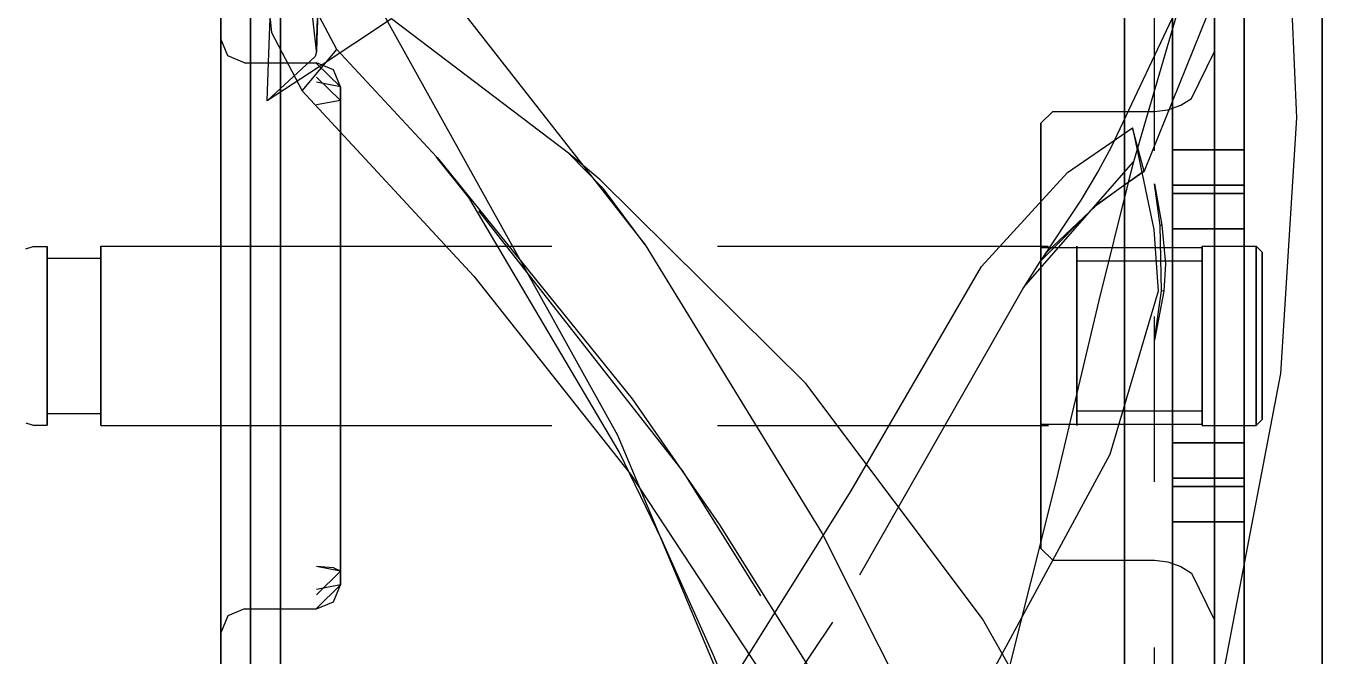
# Model space of a CAD drawing. Header units: metres. Extents: x 6 to 410, y 10 to 287.
# Drawn here: x 30.4 to 42.15, y 213.9 to 219.61 of the extents above; entities that cross this region are included whole.
import ezdxf

# ---------------------------------------------------------------- set-up
doc = ezdxf.new("R2010")
doc.units = ezdxf.units.M
doc.linetypes.add('CENTER2', pattern=[12.5, 8, -1.5, 1.5, -1.5])
doc.linetypes.add('DASHED', pattern=[4.5, 3, -1.5])
doc.layers.add('HIDDEN', color=9, linetype='DASHED')
doc.layers.add('VISIBLE', color=3, linetype='Continuous')

msp = doc.modelspace()

# ---------------------------------------------------------------- linework, layer by layer
at = {"layer": 'CENTER2', "color": 3, "linetype": 'CENTER2'}
msp.add_line((40.628, 193.474), (40.628, 262.895), dxfattribs=at)
at = {"layer": 'HIDDEN'}
for p, q in [((33.036, 219.378), (32.41, 224.974)), ((40.536, 218.291), (41.52, 220.728)), ((32.169, 219.354), (32.169, 219.478)), ((32.169, 219.478), (32.169, 219.354)), ((32.386, 219.271), (33.036, 219.271)), ((32.386, 219.271), (33.036, 219.271)), ((33.253, 218.93), (33.253, 219.054)), ((33.253, 219.054), (33.253, 218.93)), ((39.706, 218.831), (40.628, 218.831)), ((40.79, 218.483), (40.79, 218.088)), ((40.79, 218.088), (40.79, 218.483)), ((41.441, 218.483), (40.79, 218.483)), ((40.79, 218.483), (41.441, 218.483)), ((41.441, 218.088), (41.441, 218.483)), ((41.441, 218.483), (41.441, 218.088)), ((39.441, 217.237), (40.438, 218.375)), ((40.79, 217.767), (40.79, 218.163)), ((40.79, 218.163), (40.79, 217.767)), ((40.79, 218.163), (41.441, 218.163)), ((41.441, 218.163), (40.79, 218.163)), ((41.441, 218.163), (41.441, 217.767)), ((41.441, 217.767), (41.441, 218.163)), ((40.79, 218.088), (41.441, 218.088)), ((41.441, 218.088), (40.79, 218.088)), ((41.441, 217.767), (40.79, 217.767)), ((40.79, 217.767), (41.441, 217.767)), ((32.169, 217.611), (39.923, 217.611)), ((39.597, 217.598), (41.061, 217.598)), ((41.061, 217.61), (41.549, 217.61)), ((41.549, 217.61), (41.604, 217.555)), ((39.923, 217.476), (41.061, 217.476)), ((39.923, 216.12), (41.061, 216.12)), ((41.549, 215.986), (41.604, 216.041)), ((32.169, 215.985), (39.923, 215.985)), ((39.597, 215.998), (41.061, 215.998)), ((41.061, 215.986), (41.549, 215.986)), ((40.79, 215.433), (40.79, 215.829)), ((40.79, 215.829), (40.79, 215.433)), ((40.79, 215.829), (41.441, 215.829)), ((41.441, 215.829), (40.79, 215.829)), ((41.441, 215.829), (41.441, 215.433)), ((41.441, 215.433), (41.441, 215.829)), ((40.79, 215.508), (40.79, 215.113)), ((40.79, 215.113), (40.79, 215.508)), ((41.441, 215.508), (40.79, 215.508)), ((40.79, 215.508), (41.441, 215.508)), ((41.441, 215.113), (41.441, 215.508)), ((41.441, 215.508), (41.441, 215.113)), ((41.441, 215.433), (40.79, 215.433)), ((40.79, 215.433), (41.441, 215.433)), ((40.79, 215.113), (41.441, 215.113)), ((41.441, 215.113), (40.79, 215.113)), ((39.706, 214.765), (40.628, 214.765)), ((33.253, 214.542), (33.253, 214.666)), ((33.253, 214.666), (33.253, 214.542)), ((32.386, 214.325), (33.036, 214.325)), ((32.386, 214.325), (33.036, 214.325)), ((32.169, 214.117), (32.169, 214.241)), ((32.169, 214.241), (32.169, 214.117))]:
    msp.add_line(p, q, dxfattribs=at)
for points in [[(32.169, 203.893), (32.169, 204.216), (32.169, 205.171), (32.169, 206.708), (32.169, 208.752), (32.169, 211.199), (32.169, 213.926), (32.169, 216.798), (32.169, 219.669), (32.169, 222.397), (32.169, 224.844), (32.169, 226.887), (32.169, 228.425), (32.169, 229.379), (32.169, 229.703)], [(32.169, 227.534), (32.169, 227.265), (32.169, 226.471), (32.169, 225.192), (32.169, 223.492), (32.169, 221.456), (32.169, 219.187), (32.169, 216.798), (32.169, 214.409), (32.169, 212.14), (32.169, 210.104), (32.169, 208.404), (32.169, 207.125), (32.169, 206.331), (32.169, 206.062)], [(32.169, 206.062), (32.169, 206.331), (32.169, 207.125), (32.169, 208.404), (32.169, 210.104), (32.169, 212.14), (32.169, 214.409), (32.169, 216.798), (32.169, 219.187), (32.169, 221.456), (32.169, 223.492), (32.169, 225.192), (32.169, 226.471), (32.169, 227.265), (32.169, 227.534)], [(32.711, 216.798), (32.711, 217.988), (32.711, 219.163), (32.711, 220.308), (32.711, 221.409), (32.711, 222.452), (32.711, 223.424), (32.711, 224.313), (32.711, 225.107), (32.711, 225.796), (32.711, 226.373), (32.711, 226.829), (32.711, 227.159), (32.711, 227.359), (32.711, 227.425)], [(32.711, 227.425), (32.711, 227.359), (32.711, 227.159), (32.711, 226.829), (32.711, 226.373), (32.711, 225.796), (32.711, 225.107), (32.711, 224.313), (32.711, 223.424), (32.711, 222.452), (32.711, 221.409), (32.711, 220.308), (32.711, 219.163), (32.711, 217.988), (32.711, 216.798)], [(32.44, 227.263), (32.44, 227), (32.44, 226.226), (32.44, 224.98), (32.44, 223.323), (32.44, 221.338), (32.44, 219.127), (32.44, 216.798), (32.44, 214.469), (32.44, 212.257), (32.44, 210.273), (32.44, 208.616), (32.44, 207.369), (32.44, 206.595), (32.44, 206.333)], [(32.44, 206.333), (32.44, 206.595), (32.44, 207.369), (32.44, 208.616), (32.44, 210.273), (32.44, 212.257), (32.44, 214.469), (32.44, 216.798), (32.44, 219.127), (32.44, 221.338), (32.44, 223.323), (32.44, 224.98), (32.44, 226.226), (32.44, 227), (32.44, 227.263)], [(32.711, 216.798), (32.711, 217.97), (32.711, 219.127), (32.711, 220.254), (32.711, 221.338), (32.711, 222.366), (32.711, 223.323), (32.711, 224.198), (32.711, 224.98), (32.711, 225.659), (32.711, 226.226), (32.711, 226.676), (32.711, 227), (32.711, 227.197), (32.711, 227.263)], [(32.711, 227.263), (32.711, 227.197), (32.711, 227), (32.711, 226.676), (32.711, 226.226), (32.711, 225.659), (32.711, 224.98), (32.711, 224.198), (32.711, 223.323), (32.711, 222.366), (32.711, 221.338), (32.711, 220.254), (32.711, 219.127), (32.711, 217.97), (32.711, 216.798)], [(40.79, 206.333), (40.79, 206.595), (40.79, 207.369), (40.79, 208.616), (40.79, 210.273), (40.79, 212.257), (40.79, 214.469), (40.79, 216.798), (40.79, 219.127), (40.79, 221.338), (40.79, 223.323), (40.79, 224.98), (40.79, 226.226), (40.79, 227), (40.79, 227.263)], [(40.79, 227.263), (40.79, 227), (40.79, 226.226), (40.79, 224.98), (40.79, 223.323), (40.79, 221.338), (40.79, 219.127), (40.79, 216.798), (40.79, 214.469), (40.79, 212.257), (40.79, 210.273), (40.79, 208.616), (40.79, 207.369), (40.79, 206.595), (40.79, 206.333)], [(40.356, 216.798), (40.356, 217.939), (40.356, 219.066), (40.356, 220.165), (40.356, 221.221), (40.356, 222.221), (40.356, 223.154), (40.356, 224.006), (40.356, 224.768), (40.356, 225.429), (40.356, 225.982), (40.356, 226.42), (40.356, 226.736), (40.356, 226.928), (40.356, 226.992)], [(40.356, 226.992), (40.356, 226.928), (40.356, 226.736), (40.356, 226.42), (40.356, 225.982), (40.356, 225.429), (40.356, 224.768), (40.356, 224.006), (40.356, 223.154), (40.356, 222.221), (40.356, 221.221), (40.356, 220.165), (40.356, 219.066), (40.356, 217.939), (40.356, 216.798)], [(40.79, 216.798), (40.79, 217.939), (40.79, 219.066), (40.79, 220.165), (40.79, 221.221), (40.79, 222.221), (40.79, 223.154), (40.79, 224.006), (40.79, 224.768), (40.79, 225.429), (40.79, 225.982), (40.79, 226.42), (40.79, 226.736), (40.79, 226.928), (40.79, 226.992)], [(40.79, 226.992), (40.79, 226.928), (40.79, 226.736), (40.79, 226.42), (40.79, 225.982), (40.79, 225.429), (40.79, 224.768), (40.79, 224.006), (40.79, 223.154), (40.79, 222.221), (40.79, 221.221), (40.79, 220.165), (40.79, 219.066), (40.79, 217.939), (40.79, 216.798)], [(40.356, 216.798), (40.356, 217.793), (40.356, 218.777), (40.356, 219.735), (40.356, 220.656), (40.356, 221.529), (40.356, 222.342), (40.356, 223.086), (40.356, 223.75), (40.356, 224.327), (40.356, 224.81), (40.356, 225.191), (40.356, 225.467), (40.356, 225.634), (40.356, 225.69)], [(40.356, 225.69), (40.356, 225.634), (40.356, 225.467), (40.356, 225.191), (40.356, 224.81), (40.356, 224.327), (40.356, 223.75), (40.356, 223.086), (40.356, 222.342), (40.356, 221.529), (40.356, 220.656), (40.356, 219.735), (40.356, 218.777), (40.356, 217.793), (40.356, 216.798)], [(40.79, 216.798), (40.79, 217.793), (40.79, 218.777), (40.79, 219.735), (40.79, 220.656), (40.79, 221.529), (40.79, 222.342), (40.79, 223.086), (40.79, 223.75), (40.79, 224.327), (40.79, 224.81), (40.79, 225.191), (40.79, 225.467), (40.79, 225.634), (40.79, 225.69)], [(40.79, 225.69), (40.79, 225.634), (40.79, 225.467), (40.79, 225.191), (40.79, 224.81), (40.79, 224.327), (40.79, 223.75), (40.79, 223.086), (40.79, 222.342), (40.79, 221.529), (40.79, 220.656), (40.79, 219.735), (40.79, 218.777), (40.79, 217.793), (40.79, 216.798)], [(40.79, 222.762), (40.79, 222.613), (40.79, 222.172), (40.79, 221.461), (40.79, 220.517), (40.79, 219.386), (40.79, 218.125), (40.79, 216.798), (40.79, 215.471), (40.79, 214.21), (40.79, 213.079), (40.79, 212.135), (40.79, 211.424), (40.79, 210.983), (40.79, 210.833)], [(40.79, 210.833), (40.79, 210.983), (40.79, 211.424), (40.79, 212.135), (40.79, 213.079), (40.79, 214.21), (40.79, 215.471), (40.79, 216.798), (40.79, 218.125), (40.79, 219.386), (40.79, 220.517), (40.79, 221.461), (40.79, 222.172), (40.79, 222.613), (40.79, 222.762)], [(41.17, 210.833), (41.17, 210.983), (41.17, 211.424), (41.17, 212.135), (41.17, 213.079), (41.17, 214.21), (41.17, 215.471), (41.17, 216.798), (41.17, 218.125), (41.17, 219.386), (41.17, 220.517), (41.17, 221.461), (41.17, 222.172), (41.17, 222.613), (41.17, 222.762)], [(41.17, 222.762), (41.17, 222.613), (41.17, 222.172), (41.17, 221.461), (41.17, 220.517), (41.17, 219.386), (41.17, 218.125), (41.17, 216.798), (41.17, 215.471), (41.17, 214.21), (41.17, 213.079), (41.17, 212.135), (41.17, 211.424), (41.17, 210.983), (41.17, 210.833)], [(40.79, 221.048), (40.79, 220.876), (40.79, 220.701), (40.79, 220.525), (40.79, 220.347), (40.79, 220.167), (40.79, 219.985), (40.79, 219.802), (40.79, 219.617), (40.79, 219.431), (40.79, 219.244), (40.79, 219.055), (40.79, 218.866), (40.79, 218.675), (40.79, 218.483)], [(40.79, 218.483), (40.79, 218.675), (40.79, 218.866), (40.79, 219.055), (40.79, 219.244), (40.79, 219.431), (40.79, 219.617), (40.79, 219.802), (40.79, 219.985), (40.79, 220.167), (40.79, 220.347), (40.79, 220.525), (40.79, 220.701), (40.79, 220.876), (40.79, 221.048)], [(41.441, 218.483), (41.441, 218.675), (41.441, 218.866), (41.441, 219.055), (41.441, 219.244), (41.441, 219.431), (41.441, 219.617), (41.441, 219.802), (41.441, 219.985), (41.441, 220.167), (41.441, 220.347), (41.441, 220.525), (41.441, 220.701), (41.441, 220.876), (41.441, 221.048)], [(41.441, 221.048), (41.441, 220.876), (41.441, 220.701), (41.441, 220.525), (41.441, 220.347), (41.441, 220.167), (41.441, 219.985), (41.441, 219.802), (41.441, 219.617), (41.441, 219.431), (41.441, 219.244), (41.441, 219.055), (41.441, 218.866), (41.441, 218.675), (41.441, 218.483)], [(40.79, 218.088), (40.79, 218.224), (40.79, 218.359), (40.79, 218.493), (40.79, 218.627), (40.79, 218.76), (40.79, 218.892), (40.79, 219.023), (40.79, 219.153), (40.79, 219.282), (40.79, 219.41), (40.79, 219.537), (40.79, 219.662), (40.79, 219.787), (40.79, 219.909)], [(40.79, 219.909), (40.79, 219.787), (40.79, 219.662), (40.79, 219.537), (40.79, 219.41), (40.79, 219.282), (40.79, 219.153), (40.79, 219.023), (40.79, 218.892), (40.79, 218.76), (40.79, 218.627), (40.79, 218.493), (40.79, 218.359), (40.79, 218.224), (40.79, 218.088)], [(41.441, 219.909), (41.441, 219.787), (41.441, 219.662), (41.441, 219.537), (41.441, 219.41), (41.441, 219.282), (41.441, 219.153), (41.441, 219.023), (41.441, 218.892), (41.441, 218.76), (41.441, 218.627), (41.441, 218.493), (41.441, 218.359), (41.441, 218.224), (41.441, 218.088)], [(41.441, 218.088), (41.441, 218.224), (41.441, 218.359), (41.441, 218.493), (41.441, 218.627), (41.441, 218.76), (41.441, 218.892), (41.441, 219.023), (41.441, 219.153), (41.441, 219.282), (41.441, 219.41), (41.441, 219.537), (41.441, 219.662), (41.441, 219.787), (41.441, 219.909)], [(40.866, 219.843), (40.236, 218.508), (40.12, 218.296), (39.961, 218.026), (39.589, 217.469)], [(40.866, 219.842), (40.438, 218.375)], [(32.602, 219.273), (32.617, 219.674)], [(33.05, 219.754), (33.036, 219.378)], [(33.037, 219.369), (33.038, 219.416), (33.039, 219.459), (33.04, 219.515), (33.042, 219.566), (33.043, 219.607), (33.045, 219.653), (33.05, 219.75)], [(33.364, 200.027), (35.373, 202.152), (36.907, 204.21), (38.839, 207.511), (40.384, 210.946), (41.248, 213.71), (41.773, 216.458), (41.916, 218.774), (41.875, 219.74)], [(33.715, 219.669), (33.053, 219.227)], [(35.32, 218.454), (33.715, 219.669)], [(32.169, 219.478), (32.169, 219.48), (32.169, 219.481), (32.169, 219.482), (32.169, 219.483), (32.169, 219.484), (32.169, 219.485), (32.169, 219.486), (32.169, 219.486), (32.169, 219.487), (32.169, 219.487), (32.169, 219.488), (32.169, 219.488), (32.169, 219.488), (32.169, 219.488)], [(32.169, 219.488), (32.169, 219.486), (32.169, 219.48), (32.169, 219.469), (32.169, 219.455), (32.169, 219.436), (32.169, 219.414), (32.169, 219.389), (32.169, 219.36), (32.169, 219.328), (32.169, 219.294), (32.169, 219.257), (32.169, 219.218), (32.169, 219.178), (32.169, 219.137)], [(32.169, 219.137), (32.169, 219.178), (32.169, 219.218), (32.169, 219.257), (32.169, 219.294), (32.169, 219.328), (32.169, 219.36), (32.169, 219.389), (32.169, 219.414), (32.169, 219.436), (32.169, 219.455), (32.169, 219.469), (32.169, 219.48), (32.169, 219.486), (32.169, 219.488)], [(32.169, 219.488), (32.169, 219.488), (32.169, 219.488), (32.169, 219.488), (32.169, 219.487), (32.169, 219.487), (32.169, 219.486), (32.169, 219.486), (32.169, 219.485), (32.169, 219.484), (32.169, 219.483), (32.169, 219.482), (32.169, 219.481), (32.169, 219.48), (32.169, 219.478)], [(32.386, 219.271), (32.234, 219.333), (32.169, 219.488)], [(32.386, 219.271), (32.234, 219.333), (32.169, 219.488)], [(32.169, 218.848), (32.169, 218.896), (32.169, 218.944), (32.169, 218.992), (32.169, 219.039), (32.169, 219.085), (32.169, 219.128), (32.169, 219.17), (32.169, 219.208), (32.169, 219.244), (32.169, 219.275), (32.169, 219.302), (32.169, 219.324), (32.169, 219.342), (32.169, 219.354)], [(32.169, 219.354), (32.169, 219.342), (32.169, 219.324), (32.169, 219.302), (32.169, 219.275), (32.169, 219.244), (32.169, 219.208), (32.169, 219.17), (32.169, 219.128), (32.169, 219.085), (32.169, 219.039), (32.169, 218.992), (32.169, 218.944), (32.169, 218.896), (32.169, 218.848)], [(33.024, 219.327), (32.59, 218.927)], [(33.037, 219.371), (33.024, 219.327)], [(33.036, 219.378), (33.037, 219.371)], [(40.628, 218.831), (40.75, 218.845), (40.866, 218.886), (40.963, 218.948), (41.17, 219.373)], [(41.17, 219.367), (41.17, 219.368), (41.17, 219.369), (41.17, 219.37), (41.17, 219.37), (41.17, 219.371), (41.17, 219.371), (41.17, 219.372), (41.17, 219.372), (41.17, 219.373), (41.17, 219.373), (41.17, 219.373), (41.17, 219.373), (41.17, 219.373), (41.17, 219.373)], [(41.17, 219.373), (41.17, 219.312), (41.17, 219.129), (41.17, 218.835), (41.17, 218.443), (41.17, 217.972), (41.17, 217.444), (41.17, 216.886), (41.17, 216.323), (41.17, 215.784), (41.17, 215.292), (41.17, 214.874), (41.17, 214.547), (41.17, 214.328), (41.17, 214.228)], [(41.17, 219.364), (41.17, 219.365), (41.17, 219.365), (41.17, 219.365), (41.17, 219.365), (41.17, 219.365), (41.17, 219.366), (41.17, 219.366), (41.17, 219.366), (41.17, 219.366), (41.17, 219.367), (41.17, 219.367), (41.17, 219.367), (41.17, 219.367), (41.17, 219.367)], [(41.17, 219.367), (41.17, 219.364)], [(41.17, 214.222), (41.17, 214.283), (41.17, 214.464), (41.17, 214.756), (41.17, 215.144), (41.17, 215.611), (41.17, 216.135), (41.17, 216.69), (41.17, 217.25), (41.17, 217.788), (41.17, 218.28), (41.17, 218.701), (41.17, 219.032), (41.17, 219.257), (41.17, 219.364)], [(32.59, 218.927), (32.602, 219.273)], [(33.053, 219.227), (32.59, 218.927)], [(33.253, 219.054), (33.19, 219.208), (33.036, 219.271)], [(33.253, 219.054), (33.19, 219.208), (33.036, 219.271)], [(33.253, 219.054), (33.036, 219.266)], [(33.253, 219.054), (33.036, 219.266)], [(32.169, 219.137), (32.169, 218.806), (32.169, 218.473), (32.169, 218.14), (32.169, 217.805), (32.169, 217.47), (32.169, 217.134), (32.169, 216.798), (32.169, 216.462), (32.169, 216.126), (32.169, 215.791), (32.169, 215.456), (32.169, 215.122), (32.169, 214.79), (32.169, 214.459)], [(32.169, 214.459), (32.169, 214.79), (32.169, 215.122), (32.169, 215.456), (32.169, 215.791), (32.169, 216.126), (32.169, 216.462), (32.169, 216.798), (32.169, 217.134), (32.169, 217.47), (32.169, 217.805), (32.169, 218.14), (32.169, 218.473), (32.169, 218.806), (32.169, 219.137)], [(33.253, 218.93), (33.036, 219.142)], [(33.253, 218.93), (33.036, 219.142)], [(33.253, 219.054), (33.036, 219.095)], [(33.253, 219.054), (33.036, 219.095)], [(33.253, 219.054), (33.253, 218.735), (33.253, 218.414), (33.253, 218.092), (33.253, 217.77), (33.253, 217.446), (33.253, 217.122), (33.253, 216.798), (33.253, 216.474), (33.253, 216.15), (33.253, 215.826), (33.253, 215.503), (33.253, 215.181), (33.253, 214.861), (33.253, 214.542)], [(33.253, 214.542), (33.253, 214.861), (33.253, 215.181), (33.253, 215.503), (33.253, 215.826), (33.253, 216.15), (33.253, 216.474), (33.253, 216.798), (33.253, 217.122), (33.253, 217.446), (33.253, 217.77), (33.253, 218.092), (33.253, 218.414), (33.253, 218.735), (33.253, 219.054)], [(33.253, 218.93), (33.036, 218.889)], [(33.253, 218.93), (33.036, 218.889)], [(33.253, 214.666), (33.253, 214.967), (33.253, 215.27), (33.253, 215.574), (33.253, 215.88), (33.253, 216.185), (33.253, 216.491), (33.253, 216.798), (33.253, 217.104), (33.253, 217.41), (33.253, 217.716), (33.253, 218.021), (33.253, 218.325), (33.253, 218.628), (33.253, 218.93)], [(33.253, 218.93), (33.253, 218.628), (33.253, 218.325), (33.253, 218.021), (33.253, 217.716), (33.253, 217.41), (33.253, 217.104), (33.253, 216.798), (33.253, 216.491), (33.253, 216.185), (33.253, 215.88), (33.253, 215.574), (33.253, 215.27), (33.253, 214.967), (33.253, 214.666)], [(32.169, 214.748), (32.169, 215.038), (32.169, 215.329), (32.169, 215.621), (32.169, 215.915), (32.169, 216.209), (32.169, 216.503), (32.169, 216.798), (32.169, 217.092), (32.169, 217.387), (32.169, 217.681), (32.169, 217.974), (32.169, 218.267), (32.169, 218.558), (32.169, 218.848)], [(32.169, 218.848), (32.169, 218.558), (32.169, 218.267), (32.169, 217.974), (32.169, 217.681), (32.169, 217.387), (32.169, 217.092), (32.169, 216.798), (32.169, 216.503), (32.169, 216.209), (32.169, 215.915), (32.169, 215.621), (32.169, 215.329), (32.169, 215.038), (32.169, 214.748)], [(39.597, 218.723), (39.706, 218.831)], [(39.597, 218.723), (39.597, 218.674), (39.597, 218.532), (39.597, 218.303), (39.597, 217.998), (39.597, 217.633), (39.597, 217.226), (39.597, 216.798), (39.597, 216.37), (39.597, 215.963), (39.597, 215.598), (39.597, 215.293), (39.597, 215.064), (39.597, 214.921), (39.597, 214.873)], [(39.597, 214.873), (39.597, 214.921), (39.597, 215.064), (39.597, 215.293), (39.597, 215.598), (39.597, 215.963), (39.597, 216.37), (39.597, 216.798), (39.597, 217.226), (39.597, 217.633), (39.597, 217.998), (39.597, 218.303), (39.597, 218.532), (39.597, 218.674), (39.597, 218.723)], [(39.84, 218.276), (40.43, 218.682)], [(40.43, 218.682), (40.622, 217.76)], [(40.534, 218.287), (40.43, 218.682)], [(39.441, 210.625), (36.359, 215.569), (34.124, 218.417)], [(34.132, 218.409), (35.896, 216.226), (36.689, 215.085), (37.864, 213.214), (39.429, 210.663)], [(35.606, 218.21), (35.32, 218.454)], [(36.014, 217.622), (35.637, 218.129), (35.32, 218.454)], [(40.438, 218.375), (40.392, 218.199), (40.123, 217.117), (39.737, 215.491), (39.208, 213.386), (37.9, 209.466), (36.372, 205.745), (34.692, 202.613), (33.142, 200.358)], [(39.062, 217.427), (39.84, 218.276)], [(40.534, 218.287), (40.318, 218.134), (40.093, 217.973)], [(40.536, 218.291), (40.094, 217.975)], [(40.536, 218.291), (40.534, 218.287)], [(40.678, 217.796), (40.628, 218.176)], [(40.628, 218.176), (40.694, 217.8)], [(40.79, 218.163), (40.79, 217.969), (40.79, 217.775), (40.79, 217.58), (40.79, 217.385), (40.79, 217.189), (40.79, 216.994), (40.79, 216.798), (40.79, 216.602), (40.79, 216.406), (40.79, 216.211), (40.79, 216.016), (40.79, 215.821), (40.79, 215.627), (40.79, 215.433)], [(40.79, 215.433), (40.79, 215.627), (40.79, 215.821), (40.79, 216.016), (40.79, 216.211), (40.79, 216.406), (40.79, 216.602), (40.79, 216.798), (40.79, 216.994), (40.79, 217.189), (40.79, 217.385), (40.79, 217.58), (40.79, 217.775), (40.79, 217.969), (40.79, 218.163)], [(41.441, 215.433), (41.441, 215.627), (41.441, 215.821), (41.441, 216.016), (41.441, 216.211), (41.441, 216.406), (41.441, 216.602), (41.441, 216.798), (41.441, 216.994), (41.441, 217.189), (41.441, 217.385), (41.441, 217.58), (41.441, 217.775), (41.441, 217.969), (41.441, 218.163)], [(41.441, 218.163), (41.441, 217.969), (41.441, 217.775), (41.441, 217.58), (41.441, 217.385), (41.441, 217.189), (41.441, 216.994), (41.441, 216.798), (41.441, 216.602), (41.441, 216.406), (41.441, 216.211), (41.441, 216.016), (41.441, 215.821), (41.441, 215.627), (41.441, 215.433)], [(39.585, 217.463), (39.657, 217.558), (40.093, 217.973)], [(40.094, 217.975), (39.591, 217.472)], [(40.694, 217.8), (40.678, 217.796)], [(40.692, 217.205), (40.678, 217.796)], [(40.694, 217.8), (40.729, 217.449)], [(40.622, 217.76), (40.662, 217.201)], [(40.79, 215.829), (40.79, 215.966), (40.79, 216.104), (40.79, 216.243), (40.79, 216.381), (40.79, 216.52), (40.79, 216.659), (40.79, 216.798), (40.79, 216.937), (40.79, 217.076), (40.79, 217.215), (40.79, 217.353), (40.79, 217.492), (40.79, 217.63), (40.79, 217.767)], [(40.79, 217.767), (40.79, 217.63), (40.79, 217.492), (40.79, 217.353), (40.79, 217.215), (40.79, 217.076), (40.79, 216.937), (40.79, 216.798), (40.79, 216.659), (40.79, 216.52), (40.79, 216.381), (40.79, 216.243), (40.79, 216.104), (40.79, 215.966), (40.79, 215.829)], [(41.441, 217.767), (41.441, 217.63), (41.441, 217.492), (41.441, 217.353), (41.441, 217.215), (41.441, 217.076), (41.441, 216.937), (41.441, 216.798), (41.441, 216.659), (41.441, 216.52), (41.441, 216.381), (41.441, 216.243), (41.441, 216.104), (41.441, 215.966), (41.441, 215.829)], [(41.441, 215.829), (41.441, 215.966), (41.441, 216.104), (41.441, 216.243), (41.441, 216.381), (41.441, 216.52), (41.441, 216.659), (41.441, 216.798), (41.441, 216.937), (41.441, 217.076), (41.441, 217.215), (41.441, 217.353), (41.441, 217.492), (41.441, 217.63), (41.441, 217.767)], [(30.596, 217.607), (30.596, 217.587), (30.596, 217.527), (30.596, 217.43), (30.596, 217.302), (30.596, 217.149), (30.596, 216.978), (30.596, 216.798), (30.596, 216.618), (30.596, 216.447), (30.596, 216.293), (30.596, 216.165), (30.596, 216.069), (30.596, 216.009), (30.596, 215.989)], [(31.084, 215.985), (31.084, 216.005), (31.084, 216.065), (31.084, 216.162), (31.084, 216.291), (31.084, 216.445), (31.084, 216.617), (31.084, 216.798), (31.084, 216.979), (31.084, 217.151), (31.084, 217.305), (31.084, 217.434), (31.084, 217.531), (31.084, 217.591), (31.084, 217.611)], [(39.597, 217.598), (39.597, 217.578), (39.597, 217.518), (39.597, 217.423), (39.597, 217.297), (39.597, 217.145), (39.597, 216.976), (39.597, 216.798), (39.597, 216.62), (39.597, 216.451), (39.597, 216.299), (39.597, 216.173), (39.597, 216.077), (39.597, 216.018), (39.597, 215.998)], [(39.597, 215.998), (39.597, 216.018), (39.597, 216.077), (39.597, 216.173), (39.597, 216.299), (39.597, 216.451), (39.597, 216.62), (39.597, 216.798), (39.597, 216.976), (39.597, 217.145), (39.597, 217.297), (39.597, 217.423), (39.597, 217.518), (39.597, 217.578), (39.597, 217.598)], [(39.923, 217.611), (39.923, 217.591), (39.923, 217.531), (39.923, 217.434), (39.923, 217.305), (39.923, 217.151), (39.923, 216.979), (39.923, 216.798), (39.923, 216.617), (39.923, 216.445), (39.923, 216.291), (39.923, 216.162), (39.923, 216.065), (39.923, 216.005), (39.923, 215.985)], [(39.923, 215.985), (39.923, 216.005), (39.923, 216.065), (39.923, 216.162), (39.923, 216.291), (39.923, 216.445), (39.923, 216.617), (39.923, 216.798), (39.923, 216.979), (39.923, 217.151), (39.923, 217.305), (39.923, 217.434), (39.923, 217.531), (39.923, 217.591), (39.923, 217.611)], [(41.061, 215.986), (41.061, 216.007), (41.061, 216.067), (41.061, 216.163), (41.061, 216.292), (41.061, 216.446), (41.061, 216.617), (41.061, 216.798), (41.061, 216.978), (41.061, 217.15), (41.061, 217.304), (41.061, 217.432), (41.061, 217.529), (41.061, 217.589), (41.061, 217.61)], [(41.061, 217.61), (41.061, 217.589), (41.061, 217.529), (41.061, 217.432), (41.061, 217.304), (41.061, 217.15), (41.061, 216.978), (41.061, 216.798), (41.061, 216.617), (41.061, 216.446), (41.061, 216.292), (41.061, 216.163), (41.061, 216.067), (41.061, 216.007), (41.061, 215.986)], [(41.061, 215.998), (41.061, 216.018), (41.061, 216.077), (41.061, 216.173), (41.061, 216.299), (41.061, 216.451), (41.061, 216.62), (41.061, 216.798), (41.061, 216.976), (41.061, 217.145), (41.061, 217.297), (41.061, 217.423), (41.061, 217.518), (41.061, 217.578), (41.061, 217.598)], [(41.061, 217.598), (41.061, 217.578), (41.061, 217.518), (41.061, 217.423), (41.061, 217.297), (41.061, 217.145), (41.061, 216.976), (41.061, 216.798), (41.061, 216.62), (41.061, 216.451), (41.061, 216.299), (41.061, 216.173), (41.061, 216.077), (41.061, 216.018), (41.061, 215.998)], [(41.549, 217.61), (41.549, 217.589), (41.549, 217.529), (41.549, 217.432), (41.549, 217.304), (41.549, 217.15), (41.549, 216.978), (41.549, 216.798), (41.549, 216.617), (41.549, 216.446), (41.549, 216.292), (41.549, 216.163), (41.549, 216.067), (41.549, 216.007), (41.549, 215.986)], [(41.549, 215.986), (41.549, 216.007), (41.549, 216.067), (41.549, 216.163), (41.549, 216.292), (41.549, 216.446), (41.549, 216.617), (41.549, 216.798), (41.549, 216.978), (41.549, 217.15), (41.549, 217.304), (41.549, 217.432), (41.549, 217.529), (41.549, 217.589), (41.549, 217.61)], [(30.596, 216.095), (30.596, 216.113), (30.596, 216.165), (30.596, 216.248), (30.596, 216.36), (30.596, 216.493), (30.596, 216.641), (30.596, 216.798), (30.596, 216.954), (30.596, 217.103), (30.596, 217.236), (30.596, 217.347), (30.596, 217.431), (30.596, 217.483), (30.596, 217.501)], [(30.596, 217.501), (30.596, 217.483), (30.596, 217.431), (30.596, 217.347), (30.596, 217.236), (30.596, 217.103), (30.596, 216.954), (30.596, 216.798), (30.596, 216.641), (30.596, 216.493), (30.596, 216.36), (30.596, 216.248), (30.596, 216.165), (30.596, 216.113), (30.596, 216.095)], [(31.084, 217.501), (31.084, 217.483), (31.084, 217.431), (31.084, 217.347), (31.084, 217.236), (31.084, 217.103), (31.084, 216.954), (31.084, 216.798), (31.084, 216.641), (31.084, 216.493), (31.084, 216.36), (31.084, 216.248), (31.084, 216.165), (31.084, 216.113), (31.084, 216.095)], [(31.084, 216.095), (31.084, 216.113), (31.084, 216.165), (31.084, 216.248), (31.084, 216.36), (31.084, 216.493), (31.084, 216.641), (31.084, 216.798), (31.084, 216.954), (31.084, 217.103), (31.084, 217.236), (31.084, 217.347), (31.084, 217.431), (31.084, 217.483), (31.084, 217.501)], [(39.587, 217.466), (39.441, 217.237)], [(39.591, 217.472), (39.587, 217.466)], [(39.923, 217.476), (39.923, 217.459), (39.923, 217.409), (39.923, 217.328), (39.923, 217.22), (39.923, 217.092), (39.923, 216.949), (39.923, 216.798), (39.923, 216.647), (39.923, 216.504), (39.923, 216.375), (39.923, 216.268), (39.923, 216.187), (39.923, 216.137), (39.923, 216.12)], [(39.923, 216.12), (39.923, 216.137), (39.923, 216.187), (39.923, 216.268), (39.923, 216.375), (39.923, 216.504), (39.923, 216.647), (39.923, 216.798), (39.923, 216.949), (39.923, 217.092), (39.923, 217.22), (39.923, 217.328), (39.923, 217.409), (39.923, 217.459), (39.923, 217.476)], [(40.729, 217.449), (40.711, 217.202)], [(41.061, 216.12), (41.061, 216.137), (41.061, 216.187), (41.061, 216.268), (41.061, 216.375), (41.061, 216.504), (41.061, 216.647), (41.061, 216.798), (41.061, 216.949), (41.061, 217.092), (41.061, 217.22), (41.061, 217.328), (41.061, 217.409), (41.061, 217.459), (41.061, 217.476)], [(41.061, 217.476), (41.061, 217.459), (41.061, 217.409), (41.061, 217.328), (41.061, 217.22), (41.061, 217.092), (41.061, 216.949), (41.061, 216.798), (41.061, 216.647), (41.061, 216.504), (41.061, 216.375), (41.061, 216.268), (41.061, 216.187), (41.061, 216.137), (41.061, 216.12)], [(41.604, 216.041), (41.604, 216.06), (41.604, 216.116), (41.604, 216.206), (41.604, 216.326), (41.604, 216.469), (41.604, 216.629), (41.604, 216.798), (41.604, 216.966), (41.604, 217.126), (41.604, 217.27), (41.604, 217.39), (41.604, 217.48), (41.604, 217.536), (41.604, 217.555)], [(41.604, 217.555), (41.604, 217.536), (41.604, 217.48), (41.604, 217.39), (41.604, 217.27), (41.604, 217.126), (41.604, 216.966), (41.604, 216.798), (41.604, 216.629), (41.604, 216.469), (41.604, 216.326), (41.604, 216.206), (41.604, 216.116), (41.604, 216.06), (41.604, 216.041)], [(32.908, 209.283), (34.959, 211.245), (36.644, 213.42), (37.879, 215.393), (39.062, 217.427)], [(39.441, 217.237), (37.711, 214.205), (35.975, 211.623), (34.201, 209.654), (33.222, 208.769)], [(40.662, 217.201), (40.224, 215.723), (39.181, 213.797), (37.777, 211.924), (35.971, 210.238), (33.715, 208.752)], [(40.628, 216.758), (40.692, 217.205)], [(40.711, 217.202), (40.628, 216.758)], [(40.711, 217.202), (40.692, 217.205)], [(32.711, 216.798), (32.711, 215.608), (32.711, 214.433), (32.711, 213.288), (32.711, 212.187), (32.711, 211.144), (32.711, 210.172), (32.711, 209.283), (32.711, 208.489), (32.711, 207.799), (32.711, 207.223), (32.711, 206.767), (32.711, 206.437), (32.711, 206.237), (32.711, 206.17)], [(32.711, 206.17), (32.711, 206.237), (32.711, 206.437), (32.711, 206.767), (32.711, 207.223), (32.711, 207.799), (32.711, 208.489), (32.711, 209.283), (32.711, 210.172), (32.711, 211.144), (32.711, 212.187), (32.711, 213.288), (32.711, 214.433), (32.711, 215.608), (32.711, 216.798)], [(32.711, 216.798), (32.711, 215.626), (32.711, 214.469), (32.711, 213.342), (32.711, 212.257), (32.711, 211.23), (32.711, 210.273), (32.711, 209.398), (32.711, 208.616), (32.711, 207.937), (32.711, 207.369), (32.711, 206.92), (32.711, 206.595), (32.711, 206.399), (32.711, 206.333)], [(32.711, 206.333), (32.711, 206.399), (32.711, 206.595), (32.711, 206.92), (32.711, 207.369), (32.711, 207.937), (32.711, 208.616), (32.711, 209.398), (32.711, 210.273), (32.711, 211.23), (32.711, 212.257), (32.711, 213.342), (32.711, 214.469), (32.711, 215.626), (32.711, 216.798)], [(40.356, 216.798), (40.356, 215.802), (40.356, 214.819), (40.356, 213.861), (40.356, 212.94), (40.356, 212.067), (40.356, 211.253), (40.356, 210.51), (40.356, 209.845), (40.356, 209.268), (40.356, 208.786), (40.356, 208.404), (40.356, 208.128), (40.356, 207.961), (40.356, 207.905)], [(40.356, 207.905), (40.356, 207.961), (40.356, 208.128), (40.356, 208.404), (40.356, 208.786), (40.356, 209.268), (40.356, 209.845), (40.356, 210.51), (40.356, 211.253), (40.356, 212.067), (40.356, 212.94), (40.356, 213.861), (40.356, 214.819), (40.356, 215.802), (40.356, 216.798)], [(40.356, 216.798), (40.356, 215.657), (40.356, 214.53), (40.356, 213.431), (40.356, 212.375), (40.356, 211.374), (40.356, 210.442), (40.356, 209.59), (40.356, 208.828), (40.356, 208.167), (40.356, 207.614), (40.356, 207.176), (40.356, 206.86), (40.356, 206.668), (40.356, 206.604)], [(40.356, 206.604), (40.356, 206.668), (40.356, 206.86), (40.356, 207.176), (40.356, 207.614), (40.356, 208.167), (40.356, 208.828), (40.356, 209.59), (40.356, 210.442), (40.356, 211.374), (40.356, 212.375), (40.356, 213.431), (40.356, 214.53), (40.356, 215.657), (40.356, 216.798)], [(40.79, 216.798), (40.79, 215.657), (40.79, 214.53), (40.79, 213.431), (40.79, 212.375), (40.79, 211.374), (40.79, 210.442), (40.79, 209.59), (40.79, 208.828), (40.79, 208.167), (40.79, 207.614), (40.79, 207.176), (40.79, 206.86), (40.79, 206.668), (40.79, 206.604)], [(40.79, 206.604), (40.79, 206.668), (40.79, 206.86), (40.79, 207.176), (40.79, 207.614), (40.79, 208.167), (40.79, 208.828), (40.79, 209.59), (40.79, 210.442), (40.79, 211.374), (40.79, 212.375), (40.79, 213.431), (40.79, 214.53), (40.79, 215.657), (40.79, 216.798)], [(40.79, 216.798), (40.79, 215.802), (40.79, 214.819), (40.79, 213.861), (40.79, 212.94), (40.79, 212.067), (40.79, 211.253), (40.79, 210.51), (40.79, 209.845), (40.79, 209.268), (40.79, 208.786), (40.79, 208.404), (40.79, 208.128), (40.79, 207.961), (40.79, 207.905)], [(40.79, 207.905), (40.79, 207.961), (40.79, 208.128), (40.79, 208.404), (40.79, 208.786), (40.79, 209.268), (40.79, 209.845), (40.79, 210.51), (40.79, 211.253), (40.79, 212.067), (40.79, 212.94), (40.79, 213.861), (40.79, 214.819), (40.79, 215.802), (40.79, 216.798)], [(35.881, 215.544), (37.693, 212.794), (39.062, 210.639)], [(40.79, 213.686), (40.79, 213.809), (40.79, 213.933), (40.79, 214.059), (40.79, 214.185), (40.79, 214.313), (40.79, 214.442), (40.79, 214.572), (40.79, 214.704), (40.79, 214.836), (40.79, 214.969), (40.79, 215.102), (40.79, 215.237), (40.79, 215.372), (40.79, 215.508)], [(40.79, 215.508), (40.79, 215.372), (40.79, 215.237), (40.79, 215.102), (40.79, 214.969), (40.79, 214.836), (40.79, 214.704), (40.79, 214.572), (40.79, 214.442), (40.79, 214.313), (40.79, 214.185), (40.79, 214.059), (40.79, 213.933), (40.79, 213.809), (40.79, 213.686)], [(41.441, 215.508), (41.441, 215.372), (41.441, 215.237), (41.441, 215.102), (41.441, 214.969), (41.441, 214.836), (41.441, 214.704), (41.441, 214.572), (41.441, 214.442), (41.441, 214.313), (41.441, 214.185), (41.441, 214.059), (41.441, 213.933), (41.441, 213.809), (41.441, 213.686)], [(41.441, 213.686), (41.441, 213.809), (41.441, 213.933), (41.441, 214.059), (41.441, 214.185), (41.441, 214.313), (41.441, 214.442), (41.441, 214.572), (41.441, 214.704), (41.441, 214.836), (41.441, 214.969), (41.441, 215.102), (41.441, 215.237), (41.441, 215.372), (41.441, 215.508)], [(40.79, 215.113), (40.79, 214.921), (40.79, 214.73), (40.79, 214.54), (40.79, 214.352), (40.79, 214.164), (40.79, 213.978), (40.79, 213.794), (40.79, 213.61), (40.79, 213.429), (40.79, 213.249), (40.79, 213.071), (40.79, 212.894), (40.79, 212.72), (40.79, 212.547)], [(40.79, 212.547), (40.79, 212.72), (40.79, 212.894), (40.79, 213.071), (40.79, 213.249), (40.79, 213.429), (40.79, 213.61), (40.79, 213.794), (40.79, 213.978), (40.79, 214.164), (40.79, 214.352), (40.79, 214.54), (40.79, 214.73), (40.79, 214.921), (40.79, 215.113)], [(41.441, 212.547), (41.441, 212.72), (41.441, 212.894), (41.441, 213.071), (41.441, 213.249), (41.441, 213.429), (41.441, 213.61), (41.441, 213.794), (41.441, 213.978), (41.441, 214.164), (41.441, 214.352), (41.441, 214.54), (41.441, 214.73), (41.441, 214.921), (41.441, 215.113)], [(41.441, 215.113), (41.441, 214.921), (41.441, 214.73), (41.441, 214.54), (41.441, 214.352), (41.441, 214.164), (41.441, 213.978), (41.441, 213.794), (41.441, 213.61), (41.441, 213.429), (41.441, 213.249), (41.441, 213.071), (41.441, 212.894), (41.441, 212.72), (41.441, 212.547)], [(39.597, 214.873), (39.706, 214.765)], [(32.169, 214.241), (32.169, 214.254), (32.169, 214.271), (32.169, 214.294), (32.169, 214.321), (32.169, 214.352), (32.169, 214.387), (32.169, 214.426), (32.169, 214.467), (32.169, 214.511), (32.169, 214.557), (32.169, 214.604), (32.169, 214.652), (32.169, 214.7), (32.169, 214.748)], [(32.169, 214.748), (32.169, 214.7), (32.169, 214.652), (32.169, 214.604), (32.169, 214.557), (32.169, 214.511), (32.169, 214.467), (32.169, 214.426), (32.169, 214.387), (32.169, 214.352), (32.169, 214.321), (32.169, 214.294), (32.169, 214.271), (32.169, 214.254), (32.169, 214.241)], [(40.628, 214.765), (40.75, 214.751), (40.866, 214.709), (40.963, 214.648), (41.17, 214.222)], [(33.253, 214.666), (33.19, 214.695), (33.036, 214.707)], [(33.253, 214.666), (33.036, 214.707)], [(33.253, 214.666), (33.036, 214.453)], [(33.253, 214.666), (33.036, 214.453)], [(33.253, 214.542), (33.036, 214.5)], [(33.253, 214.542), (33.036, 214.329)], [(33.253, 214.542), (33.036, 214.329)], [(33.253, 214.542), (33.036, 214.5)], [(33.036, 214.325), (33.19, 214.388), (33.253, 214.542)], [(33.036, 214.325), (33.19, 214.388), (33.253, 214.542)], [(32.169, 214.459), (32.169, 214.418), (32.169, 214.377), (32.169, 214.339), (32.169, 214.302), (32.169, 214.267), (32.169, 214.236), (32.169, 214.207), (32.169, 214.181), (32.169, 214.159), (32.169, 214.141), (32.169, 214.127), (32.169, 214.116), (32.169, 214.11), (32.169, 214.108)], [(32.169, 214.108), (32.169, 214.11), (32.169, 214.116), (32.169, 214.127), (32.169, 214.141), (32.169, 214.159), (32.169, 214.181), (32.169, 214.207), (32.169, 214.236), (32.169, 214.267), (32.169, 214.302), (32.169, 214.339), (32.169, 214.377), (32.169, 214.418), (32.169, 214.459)], [(32.386, 214.325), (32.234, 214.262), (32.169, 214.108)], [(32.386, 214.325), (32.234, 214.262), (32.169, 214.108)], [(41.17, 214.228), (41.17, 214.228), (41.17, 214.227), (41.17, 214.226), (41.17, 214.225), (41.17, 214.225), (41.17, 214.224), (41.17, 214.224), (41.17, 214.223), (41.17, 214.223), (41.17, 214.223), (41.17, 214.223), (41.17, 214.222), (41.17, 214.222), (41.17, 214.222)], [(32.169, 214.108), (32.169, 214.108), (32.169, 214.108), (32.169, 214.108), (32.169, 214.109), (32.169, 214.109), (32.169, 214.109), (32.169, 214.11), (32.169, 214.111), (32.169, 214.112), (32.169, 214.113), (32.169, 214.114), (32.169, 214.115), (32.169, 214.116), (32.169, 214.117)], [(32.169, 214.117), (32.169, 214.116), (32.169, 214.115), (32.169, 214.114), (32.169, 214.113), (32.169, 214.112), (32.169, 214.111), (32.169, 214.11), (32.169, 214.109), (32.169, 214.109), (32.169, 214.109), (32.169, 214.108), (32.169, 214.108), (32.169, 214.108), (32.169, 214.108)]]:
    msp.add_lwpolyline(points, dxfattribs=at)
at = {"layer": 'VISIBLE'}
for p, q in [((30.47, 217.607), (30.596, 217.607)), ((31.084, 217.611), (32.169, 217.611)), ((30.596, 217.501), (31.084, 217.501)), ((30.596, 216.095), (31.084, 216.095)), ((30.47, 215.989), (30.596, 215.989)), ((31.084, 215.985), (32.169, 215.985))]:
    msp.add_line(p, q, dxfattribs=at)
for points in [[(32.169, 229.703), (32.169, 229.379), (32.169, 228.425), (32.169, 226.887), (32.169, 224.844), (32.169, 222.397), (32.169, 219.669), (32.169, 216.798), (32.169, 213.926), (32.169, 211.199), (32.169, 208.752), (32.169, 206.708), (32.169, 205.171), (32.169, 204.216), (32.169, 203.893)], [(42.146, 205.411), (42.146, 205.697), (42.146, 206.539), (42.146, 207.895), (42.146, 209.698), (42.146, 211.857), (42.146, 214.264), (42.146, 216.798), (42.146, 219.332), (42.146, 221.738), (42.146, 223.897), (42.146, 225.7), (42.146, 227.057), (42.146, 227.899), (42.146, 228.185)], [(42.146, 228.185), (42.146, 228.043), (42.146, 227.623), (42.146, 226.933), (42.146, 225.992), (42.146, 224.823), (42.146, 223.454), (42.146, 221.92), (42.146, 220.259), (42.146, 218.512), (42.146, 216.723), (42.146, 214.935), (42.146, 213.194), (42.146, 211.542), (42.146, 210.02)], [(33.364, 221.01), (36.014, 217.622)], [(37.427, 211.94), (35.768, 215.896), (33.142, 220.617)], [(33.222, 219.391), (33.063, 219.686)], [(32.617, 219.665), (32.63, 219.546)], [(32.63, 219.546), (32.908, 219.017)], [(32.908, 219.017), (33.222, 219.391)], [(34.123, 218.419), (33.222, 219.391)], [(32.908, 219.017), (34.463, 217.339), (35.881, 215.544)], [(34.124, 218.417), (34.123, 218.419)], [(34.123, 218.419), (34.132, 218.409)], [(37.427, 211.94), (36.985, 213.063), (36.63, 213.911), (36.168, 214.945), (35.78, 215.747), (34.418, 218.052), (34.124, 218.417)], [(40.662, 210.838), (40.216, 212.205), (39.07, 214.233), (37.469, 216.366), (35.606, 218.21)], [(30.405, 217.585), (30.47, 217.607)], [(30.596, 215.989), (30.596, 216.009), (30.596, 216.069), (30.596, 216.165), (30.596, 216.293), (30.596, 216.447), (30.596, 216.618), (30.596, 216.798), (30.596, 216.978), (30.596, 217.149), (30.596, 217.302), (30.596, 217.43), (30.596, 217.527), (30.596, 217.587), (30.596, 217.607)], [(31.084, 217.611), (31.084, 217.591), (31.084, 217.531), (31.084, 217.434), (31.084, 217.305), (31.084, 217.151), (31.084, 216.979), (31.084, 216.798), (31.084, 216.617), (31.084, 216.445), (31.084, 216.291), (31.084, 216.162), (31.084, 216.065), (31.084, 216.005), (31.084, 215.985)], [(36.014, 217.622), (37.619, 215.008), (39.671, 210.925), (40.442, 209.062), (40.976, 207.502)], [(30.405, 216.01), (30.47, 215.989)]]:
    msp.add_lwpolyline(points, dxfattribs=at)

doc.saveas('drawing.dxf')
